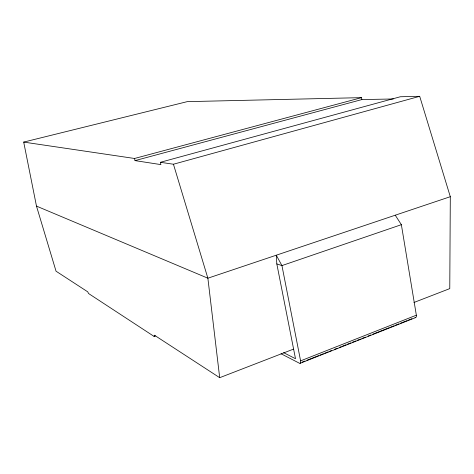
<?xml version="1.0" encoding="UTF-8"?>
<svg xmlns="http://www.w3.org/2000/svg" width="474" height="474" viewBox="0 0 474 474"><rect width="100%" height="100%" fill="white"/><g stroke="black" fill="none" stroke-linecap="round" stroke-linejoin="round"><path stroke-width="0.71" d="M155.513 335.947L154.115 336.445L88.525 293.501L87.743 291.836L56.045 271.205L36.48 206.107L23.7 142.093L134.545 158.482L135.025 160.615L160.887 164.602L160.378 162.298L400.329 96.755L419.697 96.311L450.3 196.698L449.773 288.613L413.95 302.483M154.115 336.445L154.417 335.213L219.693 377.689L293.4 349.154M302.151 362.13L304.895 361.046M306.956 360.228L318.623 355.613M319.997 355.073L323.428 353.717M324.803 353.171L328.233 351.815M329.608 351.27L331.664 350.458M334.413 349.368L337.156 348.283M339.218 347.472L341.274 346.654M342.649 346.109L346.079 344.752M347.454 344.213L350.884 342.856M352.259 342.311L355.69 340.954M357.064 340.409L360.495 339.052M361.869 338.507L365.3 337.15M368.049 336.066L370.792 334.982M372.854 334.164L389.326 327.647M390.7 327.107L394.131 325.751M395.506 325.205L398.936 323.849M400.311 323.304L407.178 320.59M408.547 320.045L411.983 318.688M300.06 363.327L415.508 317.645M281.035 353.752L299.402 363.214A3.644 1.493 67.9 0 0 300.599 360.862L416.35 315.192L401.365 224.688L395.251 215.202M401.365 224.688L281.941 265.588L276.816 263.911L276.259 255.213L281.941 265.588L300.599 360.862M450.3 196.698L207.873 278.202L36.48 206.107M160.378 162.298L173.443 164.229L419.697 96.311M135.025 160.615L361.846 99.581L393.337 98.971M134.545 158.482L361.52 97.644L361.846 99.581M23.7 142.093L187.254 101.643L361.52 97.644M283.653 352.668L295.498 358.711L276.816 263.911M173.443 164.229L207.873 278.202L219.693 377.689M416.35 315.192A3.437 1.843 65.5 0 1 414.999 317.669"/></g></svg>
